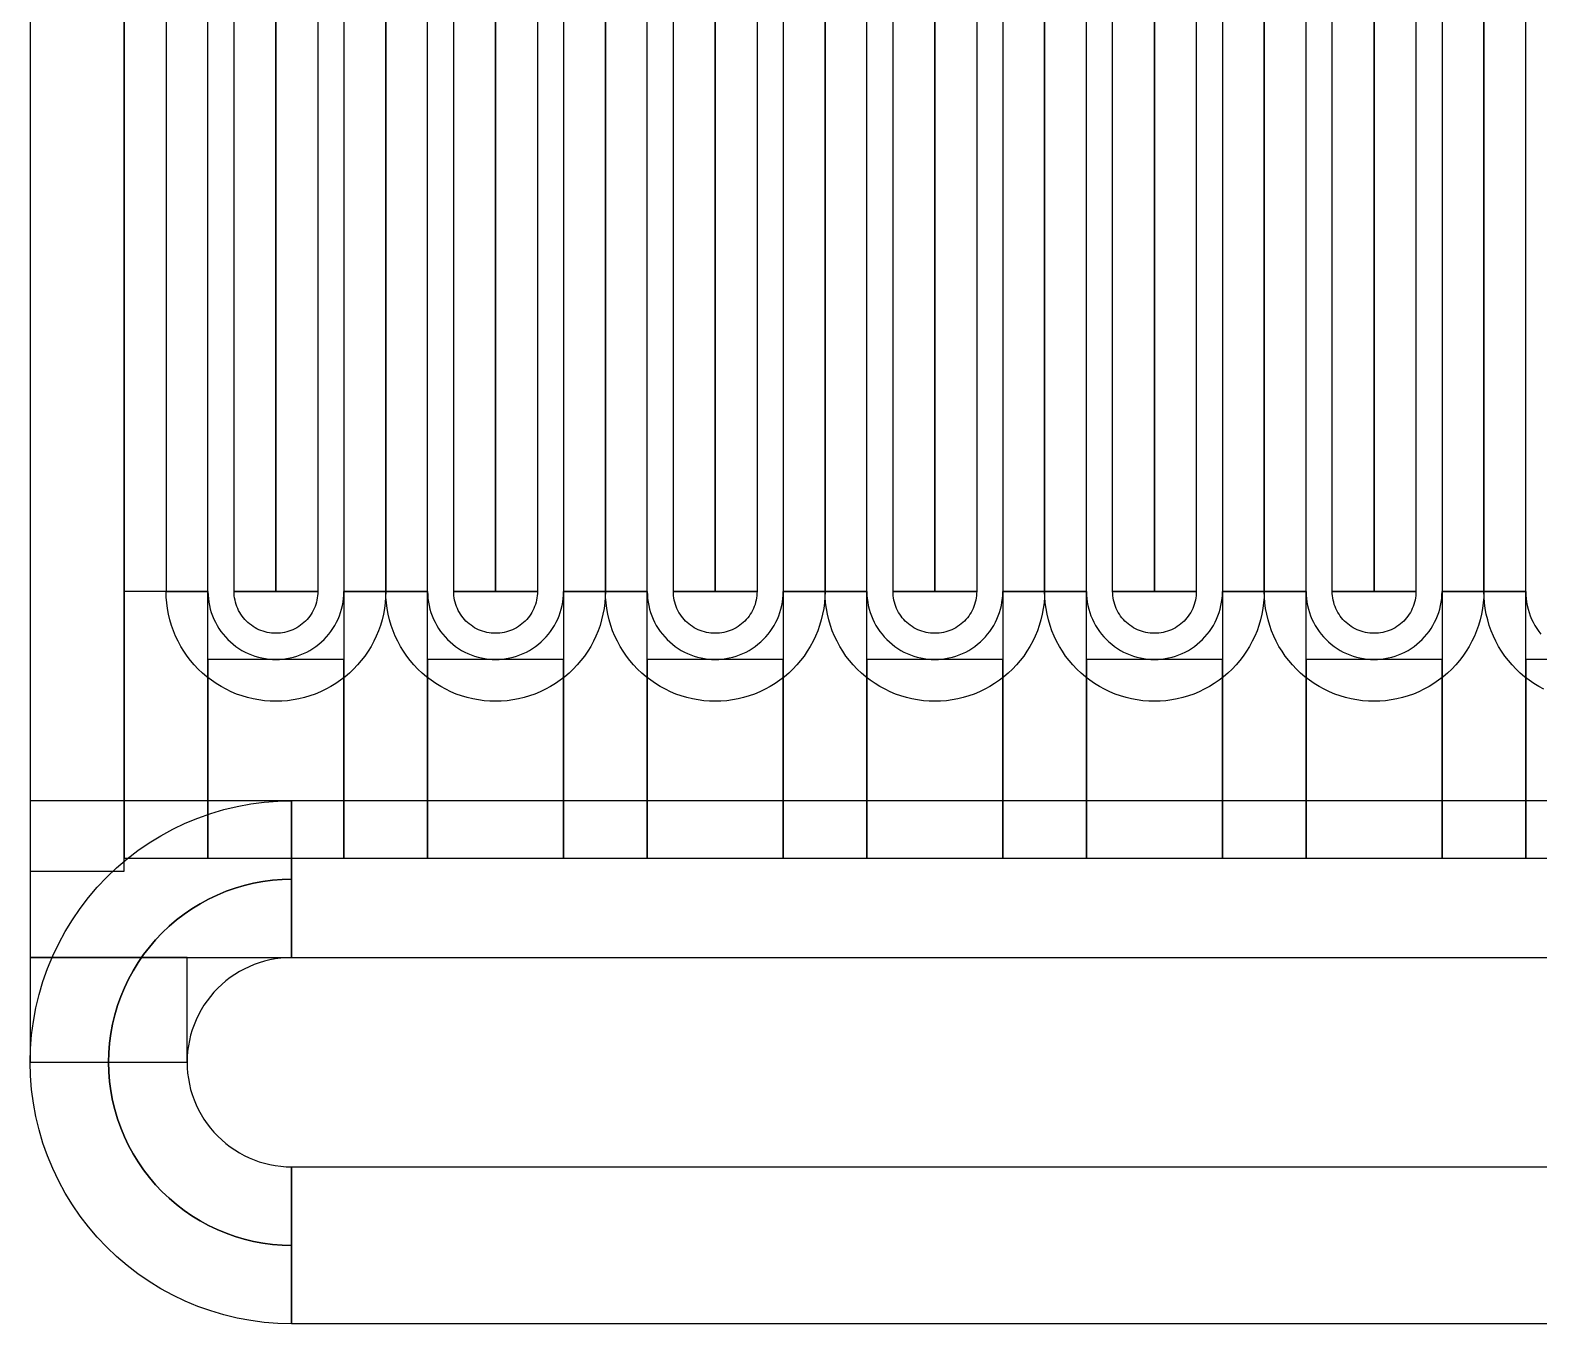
# Model space of a CAD drawing. Extents: x -21939 to 21943, y -23600 to 16600.
# Drawn here: x -580 to -291.5, y -19930 to -19682.7 of the extents above; entities that cross this region are included whole.
import ezdxf

# ---------------------------------------------------------------- set-up
doc = ezdxf.new("R2010")
doc.units = 0

# ---------------------------------------------------------------- blocks, each defined once
blk = doc.blocks.new('QTUNE1')
for points in [[(2754, 4510), (2754, 4790), (2746, 4790), (2746, 4510), (2754, 4510)], [(2759, 4510), (2759, 4790), (2767, 4790), (2767, 4510), (2759, 4510)], [(2775, 4790), (2775, 4510), (2767, 4510), (2767, 4790), (2775, 4790)], [(2780, 4790), (2780, 4510), (2788, 4510), (2788, 4790), (2780, 4790)], [(2796, 4510), (2796, 4790), (2788, 4790), (2788, 4510), (2796, 4510)], [(2801, 4510), (2801, 4790), (2809, 4790), (2809, 4510), (2801, 4510)], [(2817, 4790), (2817, 4510), (2809, 4510), (2809, 4790), (2817, 4790)], [(2822, 4790), (2822, 4510), (2830, 4510), (2830, 4790), (2822, 4790)], [(2838, 4510), (2838, 4790), (2830, 4790), (2830, 4510), (2838, 4510)], [(2843, 4510), (2843, 4790), (2851, 4790), (2851, 4510), (2843, 4510)], [(2859, 4790), (2859, 4510), (2851, 4510), (2851, 4790), (2859, 4790)], [(2864, 4790), (2864, 4510), (2872, 4510), (2872, 4790), (2864, 4790)], [(2880, 4510), (2880, 4790), (2872, 4790), (2872, 4510), (2880, 4510)], [(2885, 4510), (2885, 4790), (2893, 4790), (2893, 4510), (2885, 4510)], [(2901, 4790), (2901, 4510), (2893, 4510), (2893, 4790), (2901, 4790)], [(2906, 4790), (2906, 4510), (2914, 4510), (2914, 4790), (2906, 4790)], [(2922, 4510), (2922, 4790), (2914, 4790), (2914, 4510), (2922, 4510)], [(2927, 4510), (2927, 4790), (2935, 4790), (2935, 4510), (2927, 4510)], [(2943, 4790), (2943, 4510), (2935, 4510), (2935, 4790), (2943, 4790)], [(2948, 4790), (2948, 4510), (2956, 4510), (2956, 4790), (2948, 4790)], [(2964, 4510), (2964, 4790), (2956, 4790), (2956, 4510), (2964, 4510)], [(2969, 4510), (2969, 4790), (2977, 4790), (2977, 4510), (2969, 4510)], [(2985, 4790), (2985, 4510), (2977, 4510), (2977, 4790), (2985, 4790)], [(2990, 4790), (2990, 4510), (2998, 4510), (2998, 4790), (2990, 4790)], [(3006, 4510), (3006, 4790), (2998, 4790), (2998, 4510), (3006, 4510)], [(2738, 4660.5), (2738, 4459), (2754, 4459), (2754, 4660.5), (2738, 4660.5)], [(2720, 4645), (2720, 4456.5), (2738, 4456.5), (2738, 4645), (2720, 4645)], [(2754, 4510), (2738, 4510), (2738, 4459), (2754, 4459), (2754, 4510)], [(2788, 4510), (2787.97, 4508.9), (2787.88, 4507.8), (2787.74, 4506.71), (2787.54, 4505.63), (2787.28, 4504.56), (2786.97, 4503.51), (2786.61, 4502.47), (2786.18, 4501.46), (2785.71, 4500.47), (2785.19, 4499.5), (2784.61, 4498.56), (2783.99, 4497.66), (2783.32, 4496.78), (2782.61, 4495.95), (2781.85, 4495.15), (2781.05, 4494.39), (2780.22, 4493.68), (2779.34, 4493.01), (2778.44, 4492.39), (2777.5, 4491.81), (2776.53, 4491.29), (2775.54, 4490.82), (2774.53, 4490.39), (2773.49, 4490.03), (2772.44, 4489.72), (2771.37, 4489.46), (2770.29, 4489.26), (2769.2, 4489.12), (2768.1, 4489.03), (2767, 4489), (2765.9, 4489.03), (2764.8, 4489.12), (2763.71, 4489.26), (2762.63, 4489.46), (2761.56, 4489.72), (2760.51, 4490.03), (2759.47, 4490.39), (2758.46, 4490.82), (2757.47, 4491.29), (2756.5, 4491.81), (2755.56, 4492.39), (2754.66, 4493.01), (2753.78, 4493.68), (2752.95, 4494.39), (2752.15, 4495.15), (2751.39, 4495.95), (2750.68, 4496.78), (2750.01, 4497.66), (2749.39, 4498.56), (2748.81, 4499.5), (2748.29, 4500.47), (2747.82, 4501.46), (2747.39, 4502.47), (2747.03, 4503.51), (2746.72, 4504.56), (2746.46, 4505.63), (2746.26, 4506.71), (2746.12, 4507.8), (2746.03, 4508.9), (2746, 4510), (2754, 4510), (2754.02, 4509.32), (2754.07, 4508.64), (2754.16, 4507.97), (2754.28, 4507.3), (2754.44, 4506.64), (2754.64, 4505.98), (2754.86, 4505.34), (2755.12, 4504.71), (2755.42, 4504.1), (2755.74, 4503.5), (2756.1, 4502.92), (2756.48, 4502.36), (2756.9, 4501.82), (2757.34, 4501.3), (2757.81, 4500.81), (2758.3, 4500.34), (2758.82, 4499.9), (2759.36, 4499.48), (2759.92, 4499.1), (2760.5, 4498.74), (2761.1, 4498.42), (2761.71, 4498.12), (2762.34, 4497.86), (2762.98, 4497.64), (2763.64, 4497.44), (2764.3, 4497.28), (2764.97, 4497.16), (2765.64, 4497.07), (2766.32, 4497.02), (2767, 4497), (2767.68, 4497.02), (2768.36, 4497.07), (2769.03, 4497.16), (2769.7, 4497.28), (2770.36, 4497.44), (2771.02, 4497.64), (2771.66, 4497.86), (2772.29, 4498.12), (2772.9, 4498.42), (2773.5, 4498.74), (2774.08, 4499.1), (2774.64, 4499.48), (2775.18, 4499.9), (2775.7, 4500.34), (2776.19, 4500.81), (2776.66, 4501.3), (2777.1, 4501.82), (2777.52, 4502.36), (2777.9, 4502.92), (2778.26, 4503.5), (2778.58, 4504.1), (2778.88, 4504.71), (2779.14, 4505.34), (2779.36, 4505.98), (2779.56, 4506.64), (2779.72, 4507.3), (2779.84, 4507.97), (2779.93, 4508.64), (2779.98, 4509.32), (2780, 4510), (2788, 4510)], [(2775, 4510), (2774.99, 4509.58), (2774.96, 4509.16), (2774.9, 4508.75), (2774.83, 4508.34), (2774.73, 4507.93), (2774.61, 4507.53), (2774.47, 4507.13), (2774.31, 4506.75), (2774.13, 4506.37), (2773.93, 4506), (2773.71, 4505.64), (2773.47, 4505.3), (2773.22, 4504.97), (2772.95, 4504.65), (2772.66, 4504.34), (2772.35, 4504.05), (2772.03, 4503.78), (2771.7, 4503.53), (2771.36, 4503.29), (2771, 4503.07), (2770.63, 4502.87), (2770.25, 4502.69), (2769.87, 4502.53), (2769.47, 4502.39), (2769.07, 4502.27), (2768.66, 4502.17), (2768.25, 4502.1), (2767.84, 4502.04), (2767.42, 4502.01), (2767, 4502), (2766.58, 4502.01), (2766.16, 4502.04), (2765.75, 4502.1), (2765.34, 4502.17), (2764.93, 4502.27), (2764.53, 4502.39), (2764.13, 4502.53), (2763.75, 4502.69), (2763.37, 4502.87), (2763, 4503.07), (2762.64, 4503.29), (2762.3, 4503.53), (2761.97, 4503.78), (2761.65, 4504.05), (2761.34, 4504.34), (2761.05, 4504.65), (2760.78, 4504.97), (2760.53, 4505.3), (2760.29, 4505.64), (2760.07, 4506), (2759.87, 4506.37), (2759.69, 4506.75), (2759.53, 4507.13), (2759.39, 4507.53), (2759.27, 4507.93), (2759.17, 4508.34), (2759.1, 4508.75), (2759.04, 4509.16), (2759.01, 4509.58), (2759, 4510), (2767, 4510), (2767, 4510), (2767, 4510), (2767, 4510), (2767, 4510), (2767, 4510), (2767, 4510), (2767, 4510), (2767, 4510), (2767, 4510), (2767, 4510), (2767, 4510), (2767, 4510), (2767, 4510), (2767, 4510), (2767, 4510), (2767, 4510), (2767, 4510), (2767, 4510), (2767, 4510), (2767, 4510), (2767, 4510), (2767, 4510), (2767, 4510), (2767, 4510), (2767, 4510), (2767, 4510), (2767, 4510), (2767, 4510), (2767, 4510), (2767, 4510), (2767, 4510), (2767, 4510), (2767, 4510), (2767, 4510), (2767, 4510), (2767, 4510), (2767, 4510), (2767, 4510), (2767, 4510), (2767, 4510), (2767, 4510), (2767, 4510), (2767, 4510), (2767, 4510), (2767, 4510), (2767, 4510), (2767, 4510), (2767, 4510), (2767, 4510), (2767, 4510), (2767, 4510), (2767, 4510), (2767, 4510), (2767, 4510), (2767, 4510), (2767, 4510), (2767, 4510), (2767, 4510), (2767, 4510), (2767, 4510), (2775, 4510)], [(2796, 4510), (2780, 4510), (2780, 4459), (2796, 4459), (2796, 4510)], [(2830, 4510), (2829.97, 4508.9), (2829.88, 4507.8), (2829.74, 4506.71), (2829.54, 4505.63), (2829.28, 4504.56), (2828.97, 4503.51), (2828.61, 4502.47), (2828.18, 4501.46), (2827.71, 4500.47), (2827.19, 4499.5), (2826.61, 4498.56), (2825.99, 4497.66), (2825.32, 4496.78), (2824.61, 4495.95), (2823.85, 4495.15), (2823.05, 4494.39), (2822.22, 4493.68), (2821.34, 4493.01), (2820.44, 4492.39), (2819.5, 4491.81), (2818.53, 4491.29), (2817.54, 4490.82), (2816.53, 4490.39), (2815.49, 4490.03), (2814.44, 4489.72), (2813.37, 4489.46), (2812.29, 4489.26), (2811.2, 4489.12), (2810.1, 4489.03), (2809, 4489), (2807.9, 4489.03), (2806.8, 4489.12), (2805.71, 4489.26), (2804.63, 4489.46), (2803.56, 4489.72), (2802.51, 4490.03), (2801.47, 4490.39), (2800.46, 4490.82), (2799.47, 4491.29), (2798.5, 4491.81), (2797.56, 4492.39), (2796.66, 4493.01), (2795.78, 4493.68), (2794.95, 4494.39), (2794.15, 4495.15), (2793.39, 4495.95), (2792.68, 4496.78), (2792.01, 4497.66), (2791.39, 4498.56), (2790.81, 4499.5), (2790.29, 4500.47), (2789.82, 4501.46), (2789.39, 4502.47), (2789.03, 4503.51), (2788.72, 4504.56), (2788.46, 4505.63), (2788.26, 4506.71), (2788.12, 4507.8), (2788.03, 4508.9), (2788, 4510), (2796, 4510), (2796.02, 4509.32), (2796.07, 4508.64), (2796.16, 4507.97), (2796.28, 4507.3), (2796.44, 4506.64), (2796.64, 4505.98), (2796.86, 4505.34), (2797.12, 4504.71), (2797.42, 4504.1), (2797.74, 4503.5), (2798.1, 4502.92), (2798.48, 4502.36), (2798.9, 4501.82), (2799.34, 4501.3), (2799.81, 4500.81), (2800.3, 4500.34), (2800.82, 4499.9), (2801.36, 4499.48), (2801.92, 4499.1), (2802.5, 4498.74), (2803.1, 4498.42), (2803.71, 4498.12), (2804.34, 4497.86), (2804.98, 4497.64), (2805.64, 4497.44), (2806.3, 4497.28), (2806.97, 4497.16), (2807.64, 4497.07), (2808.32, 4497.02), (2809, 4497), (2809.68, 4497.02), (2810.36, 4497.07), (2811.03, 4497.16), (2811.7, 4497.28), (2812.36, 4497.44), (2813.02, 4497.64), (2813.66, 4497.86), (2814.29, 4498.12), (2814.9, 4498.42), (2815.5, 4498.74), (2816.08, 4499.1), (2816.64, 4499.48), (2817.18, 4499.9), (2817.7, 4500.34), (2818.19, 4500.81), (2818.66, 4501.3), (2819.1, 4501.82), (2819.52, 4502.36), (2819.9, 4502.92), (2820.26, 4503.5), (2820.58, 4504.1), (2820.88, 4504.71), (2821.14, 4505.34), (2821.36, 4505.98), (2821.56, 4506.64), (2821.72, 4507.3), (2821.84, 4507.97), (2821.93, 4508.64), (2821.98, 4509.32), (2822, 4510), (2830, 4510)], [(2817, 4510), (2816.99, 4509.58), (2816.96, 4509.16), (2816.9, 4508.75), (2816.83, 4508.34), (2816.73, 4507.93), (2816.61, 4507.53), (2816.47, 4507.13), (2816.31, 4506.75), (2816.13, 4506.37), (2815.93, 4506), (2815.71, 4505.64), (2815.47, 4505.3), (2815.22, 4504.97), (2814.95, 4504.65), (2814.66, 4504.34), (2814.35, 4504.05), (2814.03, 4503.78), (2813.7, 4503.53), (2813.36, 4503.29), (2813, 4503.07), (2812.63, 4502.87), (2812.25, 4502.69), (2811.87, 4502.53), (2811.47, 4502.39), (2811.07, 4502.27), (2810.66, 4502.17), (2810.25, 4502.1), (2809.84, 4502.04), (2809.42, 4502.01), (2809, 4502), (2808.58, 4502.01), (2808.16, 4502.04), (2807.75, 4502.1), (2807.34, 4502.17), (2806.93, 4502.27), (2806.53, 4502.39), (2806.13, 4502.53), (2805.75, 4502.69), (2805.37, 4502.87), (2805, 4503.07), (2804.64, 4503.29), (2804.3, 4503.53), (2803.97, 4503.78), (2803.65, 4504.05), (2803.34, 4504.34), (2803.05, 4504.65), (2802.78, 4504.97), (2802.53, 4505.3), (2802.29, 4505.64), (2802.07, 4506), (2801.87, 4506.37), (2801.69, 4506.75), (2801.53, 4507.13), (2801.39, 4507.53), (2801.27, 4507.93), (2801.17, 4508.34), (2801.1, 4508.75), (2801.04, 4509.16), (2801.01, 4509.58), (2801, 4510), (2809, 4510), (2809, 4510), (2809, 4510), (2809, 4510), (2809, 4510), (2809, 4510), (2809, 4510), (2809, 4510), (2809, 4510), (2809, 4510), (2809, 4510), (2809, 4510), (2809, 4510), (2809, 4510), (2809, 4510), (2809, 4510), (2809, 4510), (2809, 4510), (2809, 4510), (2809, 4510), (2809, 4510), (2809, 4510), (2809, 4510), (2809, 4510), (2809, 4510), (2809, 4510), (2809, 4510), (2809, 4510), (2809, 4510), (2809, 4510), (2809, 4510), (2809, 4510), (2809, 4510), (2809, 4510), (2809, 4510), (2809, 4510), (2809, 4510), (2809, 4510), (2809, 4510), (2809, 4510), (2809, 4510), (2809, 4510), (2809, 4510), (2809, 4510), (2809, 4510), (2809, 4510), (2809, 4510), (2809, 4510), (2809, 4510), (2809, 4510), (2809, 4510), (2809, 4510), (2809, 4510), (2809, 4510), (2809, 4510), (2809, 4510), (2809, 4510), (2809, 4510), (2809, 4510), (2809, 4510), (2809, 4510), (2817, 4510)], [(2838, 4510), (2822, 4510), (2822, 4459), (2838, 4459), (2838, 4510)], [(2872, 4510), (2871.97, 4508.9), (2871.88, 4507.8), (2871.74, 4506.71), (2871.54, 4505.63), (2871.28, 4504.56), (2870.97, 4503.51), (2870.61, 4502.47), (2870.18, 4501.46), (2869.71, 4500.47), (2869.19, 4499.5), (2868.61, 4498.56), (2867.99, 4497.66), (2867.32, 4496.78), (2866.61, 4495.95), (2865.85, 4495.15), (2865.05, 4494.39), (2864.22, 4493.68), (2863.34, 4493.01), (2862.44, 4492.39), (2861.5, 4491.81), (2860.53, 4491.29), (2859.54, 4490.82), (2858.53, 4490.39), (2857.49, 4490.03), (2856.44, 4489.72), (2855.37, 4489.46), (2854.29, 4489.26), (2853.2, 4489.12), (2852.1, 4489.03), (2851, 4489), (2849.9, 4489.03), (2848.8, 4489.12), (2847.71, 4489.26), (2846.63, 4489.46), (2845.56, 4489.72), (2844.51, 4490.03), (2843.47, 4490.39), (2842.46, 4490.82), (2841.47, 4491.29), (2840.5, 4491.81), (2839.56, 4492.39), (2838.66, 4493.01), (2837.78, 4493.68), (2836.95, 4494.39), (2836.15, 4495.15), (2835.39, 4495.95), (2834.68, 4496.78), (2834.01, 4497.66), (2833.39, 4498.56), (2832.81, 4499.5), (2832.29, 4500.47), (2831.82, 4501.46), (2831.39, 4502.47), (2831.03, 4503.51), (2830.72, 4504.56), (2830.46, 4505.63), (2830.26, 4506.71), (2830.12, 4507.8), (2830.03, 4508.9), (2830, 4510), (2838, 4510), (2838.02, 4509.32), (2838.07, 4508.64), (2838.16, 4507.97), (2838.28, 4507.3), (2838.44, 4506.64), (2838.64, 4505.98), (2838.86, 4505.34), (2839.12, 4504.71), (2839.42, 4504.1), (2839.74, 4503.5), (2840.1, 4502.92), (2840.48, 4502.36), (2840.9, 4501.82), (2841.34, 4501.3), (2841.81, 4500.81), (2842.3, 4500.34), (2842.82, 4499.9), (2843.36, 4499.48), (2843.92, 4499.1), (2844.5, 4498.74), (2845.1, 4498.42), (2845.71, 4498.12), (2846.34, 4497.86), (2846.98, 4497.64), (2847.64, 4497.44), (2848.3, 4497.28), (2848.97, 4497.16), (2849.64, 4497.07), (2850.32, 4497.02), (2851, 4497), (2851.68, 4497.02), (2852.36, 4497.07), (2853.03, 4497.16), (2853.7, 4497.28), (2854.36, 4497.44), (2855.02, 4497.64), (2855.66, 4497.86), (2856.29, 4498.12), (2856.9, 4498.42), (2857.5, 4498.74), (2858.08, 4499.1), (2858.64, 4499.48), (2859.18, 4499.9), (2859.7, 4500.34), (2860.19, 4500.81), (2860.66, 4501.3), (2861.1, 4501.82), (2861.52, 4502.36), (2861.9, 4502.92), (2862.26, 4503.5), (2862.58, 4504.1), (2862.88, 4504.71), (2863.14, 4505.34), (2863.36, 4505.98), (2863.56, 4506.64), (2863.72, 4507.3), (2863.84, 4507.97), (2863.93, 4508.64), (2863.98, 4509.32), (2864, 4510), (2872, 4510)], [(2859, 4510), (2858.99, 4509.58), (2858.96, 4509.16), (2858.9, 4508.75), (2858.83, 4508.34), (2858.73, 4507.93), (2858.61, 4507.53), (2858.47, 4507.13), (2858.31, 4506.75), (2858.13, 4506.37), (2857.93, 4506), (2857.71, 4505.64), (2857.47, 4505.3), (2857.22, 4504.97), (2856.95, 4504.65), (2856.66, 4504.34), (2856.35, 4504.05), (2856.03, 4503.78), (2855.7, 4503.53), (2855.36, 4503.29), (2855, 4503.07), (2854.63, 4502.87), (2854.25, 4502.69), (2853.87, 4502.53), (2853.47, 4502.39), (2853.07, 4502.27), (2852.66, 4502.17), (2852.25, 4502.1), (2851.84, 4502.04), (2851.42, 4502.01), (2851, 4502), (2850.58, 4502.01), (2850.16, 4502.04), (2849.75, 4502.1), (2849.34, 4502.17), (2848.93, 4502.27), (2848.53, 4502.39), (2848.13, 4502.53), (2847.75, 4502.69), (2847.37, 4502.87), (2847, 4503.07), (2846.64, 4503.29), (2846.3, 4503.53), (2845.97, 4503.78), (2845.65, 4504.05), (2845.34, 4504.34), (2845.05, 4504.65), (2844.78, 4504.97), (2844.53, 4505.3), (2844.29, 4505.64), (2844.07, 4506), (2843.87, 4506.37), (2843.69, 4506.75), (2843.53, 4507.13), (2843.39, 4507.53), (2843.27, 4507.93), (2843.17, 4508.34), (2843.1, 4508.75), (2843.04, 4509.16), (2843.01, 4509.58), (2843, 4510), (2851, 4510), (2851, 4510), (2851, 4510), (2851, 4510), (2851, 4510), (2851, 4510), (2851, 4510), (2851, 4510), (2851, 4510), (2851, 4510), (2851, 4510), (2851, 4510), (2851, 4510), (2851, 4510), (2851, 4510), (2851, 4510), (2851, 4510), (2851, 4510), (2851, 4510), (2851, 4510), (2851, 4510), (2851, 4510), (2851, 4510), (2851, 4510), (2851, 4510), (2851, 4510), (2851, 4510), (2851, 4510), (2851, 4510), (2851, 4510), (2851, 4510), (2851, 4510), (2851, 4510), (2851, 4510), (2851, 4510), (2851, 4510), (2851, 4510), (2851, 4510), (2851, 4510), (2851, 4510), (2851, 4510), (2851, 4510), (2851, 4510), (2851, 4510), (2851, 4510), (2851, 4510), (2851, 4510), (2851, 4510), (2851, 4510), (2851, 4510), (2851, 4510), (2851, 4510), (2851, 4510), (2851, 4510), (2851, 4510), (2851, 4510), (2851, 4510), (2851, 4510), (2851, 4510), (2851, 4510), (2851, 4510), (2859, 4510)], [(2880, 4510), (2864, 4510), (2864, 4459), (2880, 4459), (2880, 4510)], [(2914, 4510), (2913.97, 4508.9), (2913.88, 4507.8), (2913.74, 4506.71), (2913.54, 4505.63), (2913.28, 4504.56), (2912.97, 4503.51), (2912.61, 4502.47), (2912.18, 4501.46), (2911.71, 4500.47), (2911.19, 4499.5), (2910.61, 4498.56), (2909.99, 4497.66), (2909.32, 4496.78), (2908.61, 4495.95), (2907.85, 4495.15), (2907.05, 4494.39), (2906.22, 4493.68), (2905.34, 4493.01), (2904.44, 4492.39), (2903.5, 4491.81), (2902.53, 4491.29), (2901.54, 4490.82), (2900.53, 4490.39), (2899.49, 4490.03), (2898.44, 4489.72), (2897.37, 4489.46), (2896.29, 4489.26), (2895.2, 4489.12), (2894.1, 4489.03), (2893, 4489), (2891.9, 4489.03), (2890.8, 4489.12), (2889.71, 4489.26), (2888.63, 4489.46), (2887.56, 4489.72), (2886.51, 4490.03), (2885.47, 4490.39), (2884.46, 4490.82), (2883.47, 4491.29), (2882.5, 4491.81), (2881.56, 4492.39), (2880.66, 4493.01), (2879.78, 4493.68), (2878.95, 4494.39), (2878.15, 4495.15), (2877.39, 4495.95), (2876.68, 4496.78), (2876.01, 4497.66), (2875.39, 4498.56), (2874.81, 4499.5), (2874.29, 4500.47), (2873.82, 4501.46), (2873.39, 4502.47), (2873.03, 4503.51), (2872.72, 4504.56), (2872.46, 4505.63), (2872.26, 4506.71), (2872.12, 4507.8), (2872.03, 4508.9), (2872, 4510), (2880, 4510), (2880.02, 4509.32), (2880.07, 4508.64), (2880.16, 4507.97), (2880.28, 4507.3), (2880.44, 4506.64), (2880.64, 4505.98), (2880.86, 4505.34), (2881.12, 4504.71), (2881.42, 4504.1), (2881.74, 4503.5), (2882.1, 4502.92), (2882.48, 4502.36), (2882.9, 4501.82), (2883.34, 4501.3), (2883.81, 4500.81), (2884.3, 4500.34), (2884.82, 4499.9), (2885.36, 4499.48), (2885.92, 4499.1), (2886.5, 4498.74), (2887.1, 4498.42), (2887.71, 4498.12), (2888.34, 4497.86), (2888.98, 4497.64), (2889.64, 4497.44), (2890.3, 4497.28), (2890.97, 4497.16), (2891.64, 4497.07), (2892.32, 4497.02), (2893, 4497), (2893.68, 4497.02), (2894.36, 4497.07), (2895.03, 4497.16), (2895.7, 4497.28), (2896.36, 4497.44), (2897.02, 4497.64), (2897.66, 4497.86), (2898.29, 4498.12), (2898.9, 4498.42), (2899.5, 4498.74), (2900.08, 4499.1), (2900.64, 4499.48), (2901.18, 4499.9), (2901.7, 4500.34), (2902.19, 4500.81), (2902.66, 4501.3), (2903.1, 4501.82), (2903.52, 4502.36), (2903.9, 4502.92), (2904.26, 4503.5), (2904.58, 4504.1), (2904.88, 4504.71), (2905.14, 4505.34), (2905.36, 4505.98), (2905.56, 4506.64), (2905.72, 4507.3), (2905.84, 4507.97), (2905.93, 4508.64), (2905.98, 4509.32), (2906, 4510), (2914, 4510)], [(2901, 4510), (2900.99, 4509.58), (2900.96, 4509.16), (2900.9, 4508.75), (2900.83, 4508.34), (2900.73, 4507.93), (2900.61, 4507.53), (2900.47, 4507.13), (2900.31, 4506.75), (2900.13, 4506.37), (2899.93, 4506), (2899.71, 4505.64), (2899.47, 4505.3), (2899.22, 4504.97), (2898.95, 4504.65), (2898.66, 4504.34), (2898.35, 4504.05), (2898.03, 4503.78), (2897.7, 4503.53), (2897.36, 4503.29), (2897, 4503.07), (2896.63, 4502.87), (2896.25, 4502.69), (2895.87, 4502.53), (2895.47, 4502.39), (2895.07, 4502.27), (2894.66, 4502.17), (2894.25, 4502.1), (2893.84, 4502.04), (2893.42, 4502.01), (2893, 4502), (2892.58, 4502.01), (2892.16, 4502.04), (2891.75, 4502.1), (2891.34, 4502.17), (2890.93, 4502.27), (2890.53, 4502.39), (2890.13, 4502.53), (2889.75, 4502.69), (2889.37, 4502.87), (2889, 4503.07), (2888.64, 4503.29), (2888.3, 4503.53), (2887.97, 4503.78), (2887.65, 4504.05), (2887.34, 4504.34), (2887.05, 4504.65), (2886.78, 4504.97), (2886.53, 4505.3), (2886.29, 4505.64), (2886.07, 4506), (2885.87, 4506.37), (2885.69, 4506.75), (2885.53, 4507.13), (2885.39, 4507.53), (2885.27, 4507.93), (2885.17, 4508.34), (2885.1, 4508.75), (2885.04, 4509.16), (2885.01, 4509.58), (2885, 4510), (2893, 4510), (2893, 4510), (2893, 4510), (2893, 4510), (2893, 4510), (2893, 4510), (2893, 4510), (2893, 4510), (2893, 4510), (2893, 4510), (2893, 4510), (2893, 4510), (2893, 4510), (2893, 4510), (2893, 4510), (2893, 4510), (2893, 4510), (2893, 4510), (2893, 4510), (2893, 4510), (2893, 4510), (2893, 4510), (2893, 4510), (2893, 4510), (2893, 4510), (2893, 4510), (2893, 4510), (2893, 4510), (2893, 4510), (2893, 4510), (2893, 4510), (2893, 4510), (2893, 4510), (2893, 4510), (2893, 4510), (2893, 4510), (2893, 4510), (2893, 4510), (2893, 4510), (2893, 4510), (2893, 4510), (2893, 4510), (2893, 4510), (2893, 4510), (2893, 4510), (2893, 4510), (2893, 4510), (2893, 4510), (2893, 4510), (2893, 4510), (2893, 4510), (2893, 4510), (2893, 4510), (2893, 4510), (2893, 4510), (2893, 4510), (2893, 4510), (2893, 4510), (2893, 4510), (2893, 4510), (2893, 4510), (2901, 4510)], [(2922, 4510), (2906, 4510), (2906, 4459), (2922, 4459), (2922, 4510)], [(2956, 4510), (2955.97, 4508.9), (2955.88, 4507.8), (2955.74, 4506.71), (2955.54, 4505.63), (2955.28, 4504.56), (2954.97, 4503.51), (2954.61, 4502.47), (2954.18, 4501.46), (2953.71, 4500.47), (2953.19, 4499.5), (2952.61, 4498.56), (2951.99, 4497.66), (2951.32, 4496.78), (2950.61, 4495.95), (2949.85, 4495.15), (2949.05, 4494.39), (2948.22, 4493.68), (2947.34, 4493.01), (2946.44, 4492.39), (2945.5, 4491.81), (2944.53, 4491.29), (2943.54, 4490.82), (2942.53, 4490.39), (2941.49, 4490.03), (2940.44, 4489.72), (2939.37, 4489.46), (2938.29, 4489.26), (2937.2, 4489.12), (2936.1, 4489.03), (2935, 4489), (2933.9, 4489.03), (2932.8, 4489.12), (2931.71, 4489.26), (2930.63, 4489.46), (2929.56, 4489.72), (2928.51, 4490.03), (2927.47, 4490.39), (2926.46, 4490.82), (2925.47, 4491.29), (2924.5, 4491.81), (2923.56, 4492.39), (2922.66, 4493.01), (2921.78, 4493.68), (2920.95, 4494.39), (2920.15, 4495.15), (2919.39, 4495.95), (2918.68, 4496.78), (2918.01, 4497.66), (2917.39, 4498.56), (2916.81, 4499.5), (2916.29, 4500.47), (2915.82, 4501.46), (2915.39, 4502.47), (2915.03, 4503.51), (2914.72, 4504.56), (2914.46, 4505.63), (2914.26, 4506.71), (2914.12, 4507.8), (2914.03, 4508.9), (2914, 4510), (2922, 4510), (2922.02, 4509.32), (2922.07, 4508.64), (2922.16, 4507.97), (2922.28, 4507.3), (2922.44, 4506.64), (2922.64, 4505.98), (2922.86, 4505.34), (2923.12, 4504.71), (2923.42, 4504.1), (2923.74, 4503.5), (2924.1, 4502.92), (2924.48, 4502.36), (2924.9, 4501.82), (2925.34, 4501.3), (2925.81, 4500.81), (2926.3, 4500.34), (2926.82, 4499.9), (2927.36, 4499.48), (2927.92, 4499.1), (2928.5, 4498.74), (2929.1, 4498.42), (2929.71, 4498.12), (2930.34, 4497.86), (2930.98, 4497.64), (2931.64, 4497.44), (2932.3, 4497.28), (2932.97, 4497.16), (2933.64, 4497.07), (2934.32, 4497.02), (2935, 4497), (2935.68, 4497.02), (2936.36, 4497.07), (2937.03, 4497.16), (2937.7, 4497.28), (2938.36, 4497.44), (2939.02, 4497.64), (2939.66, 4497.86), (2940.29, 4498.12), (2940.9, 4498.42), (2941.5, 4498.74), (2942.08, 4499.1), (2942.64, 4499.48), (2943.18, 4499.9), (2943.7, 4500.34), (2944.19, 4500.81), (2944.66, 4501.3), (2945.1, 4501.82), (2945.52, 4502.36), (2945.9, 4502.92), (2946.26, 4503.5), (2946.58, 4504.1), (2946.88, 4504.71), (2947.14, 4505.34), (2947.36, 4505.98), (2947.56, 4506.64), (2947.72, 4507.3), (2947.84, 4507.97), (2947.93, 4508.64), (2947.98, 4509.32), (2948, 4510), (2956, 4510)], [(2943, 4510), (2942.99, 4509.58), (2942.96, 4509.16), (2942.9, 4508.75), (2942.83, 4508.34), (2942.73, 4507.93), (2942.61, 4507.53), (2942.47, 4507.13), (2942.31, 4506.75), (2942.13, 4506.37), (2941.93, 4506), (2941.71, 4505.64), (2941.47, 4505.3), (2941.22, 4504.97), (2940.95, 4504.65), (2940.66, 4504.34), (2940.35, 4504.05), (2940.03, 4503.78), (2939.7, 4503.53), (2939.36, 4503.29), (2939, 4503.07), (2938.63, 4502.87), (2938.25, 4502.69), (2937.87, 4502.53), (2937.47, 4502.39), (2937.07, 4502.27), (2936.66, 4502.17), (2936.25, 4502.1), (2935.84, 4502.04), (2935.42, 4502.01), (2935, 4502), (2934.58, 4502.01), (2934.16, 4502.04), (2933.75, 4502.1), (2933.34, 4502.17), (2932.93, 4502.27), (2932.53, 4502.39), (2932.13, 4502.53), (2931.75, 4502.69), (2931.37, 4502.87), (2931, 4503.07), (2930.64, 4503.29), (2930.3, 4503.53), (2929.97, 4503.78), (2929.65, 4504.05), (2929.34, 4504.34), (2929.05, 4504.65), (2928.78, 4504.97), (2928.53, 4505.3), (2928.29, 4505.64), (2928.07, 4506), (2927.87, 4506.37), (2927.69, 4506.75), (2927.53, 4507.13), (2927.39, 4507.53), (2927.27, 4507.93), (2927.17, 4508.34), (2927.1, 4508.75), (2927.04, 4509.16), (2927.01, 4509.58), (2927, 4510), (2935, 4510), (2935, 4510), (2935, 4510), (2935, 4510), (2935, 4510), (2935, 4510), (2935, 4510), (2935, 4510), (2935, 4510), (2935, 4510), (2935, 4510), (2935, 4510), (2935, 4510), (2935, 4510), (2935, 4510), (2935, 4510), (2935, 4510), (2935, 4510), (2935, 4510), (2935, 4510), (2935, 4510), (2935, 4510), (2935, 4510), (2935, 4510), (2935, 4510), (2935, 4510), (2935, 4510), (2935, 4510), (2935, 4510), (2935, 4510), (2935, 4510), (2935, 4510), (2935, 4510), (2935, 4510), (2935, 4510), (2935, 4510), (2935, 4510), (2935, 4510), (2935, 4510), (2935, 4510), (2935, 4510), (2935, 4510), (2935, 4510), (2935, 4510), (2935, 4510), (2935, 4510), (2935, 4510), (2935, 4510), (2935, 4510), (2935, 4510), (2935, 4510), (2935, 4510), (2935, 4510), (2935, 4510), (2935, 4510), (2935, 4510), (2935, 4510), (2935, 4510), (2935, 4510), (2935, 4510), (2935, 4510), (2943, 4510)], [(2964, 4510), (2948, 4510), (2948, 4459), (2964, 4459), (2964, 4510)], [(2998, 4510), (2997.97, 4508.9), (2997.88, 4507.8), (2997.74, 4506.71), (2997.54, 4505.63), (2997.28, 4504.56), (2996.97, 4503.51), (2996.61, 4502.47), (2996.18, 4501.46), (2995.71, 4500.47), (2995.19, 4499.5), (2994.61, 4498.56), (2993.99, 4497.66), (2993.32, 4496.78), (2992.61, 4495.95), (2991.85, 4495.15), (2991.05, 4494.39), (2990.22, 4493.68), (2989.34, 4493.01), (2988.44, 4492.39), (2987.5, 4491.81), (2986.53, 4491.29), (2985.54, 4490.82), (2984.53, 4490.39), (2983.49, 4490.03), (2982.44, 4489.72), (2981.37, 4489.46), (2980.29, 4489.26), (2979.2, 4489.12), (2978.1, 4489.03), (2977, 4489), (2975.9, 4489.03), (2974.8, 4489.12), (2973.71, 4489.26), (2972.63, 4489.46), (2971.56, 4489.72), (2970.51, 4490.03), (2969.47, 4490.39), (2968.46, 4490.82), (2967.47, 4491.29), (2966.5, 4491.81), (2965.56, 4492.39), (2964.66, 4493.01), (2963.78, 4493.68), (2962.95, 4494.39), (2962.15, 4495.15), (2961.39, 4495.95), (2960.68, 4496.78), (2960.01, 4497.66), (2959.39, 4498.56), (2958.81, 4499.5), (2958.29, 4500.47), (2957.82, 4501.46), (2957.39, 4502.47), (2957.03, 4503.51), (2956.72, 4504.56), (2956.46, 4505.63), (2956.26, 4506.71), (2956.12, 4507.8), (2956.03, 4508.9), (2956, 4510), (2964, 4510), (2964.02, 4509.32), (2964.07, 4508.64), (2964.16, 4507.97), (2964.28, 4507.3), (2964.44, 4506.64), (2964.64, 4505.98), (2964.86, 4505.34), (2965.12, 4504.71), (2965.42, 4504.1), (2965.74, 4503.5), (2966.1, 4502.92), (2966.48, 4502.36), (2966.9, 4501.82), (2967.34, 4501.3), (2967.81, 4500.81), (2968.3, 4500.34), (2968.82, 4499.9), (2969.36, 4499.48), (2969.92, 4499.1), (2970.5, 4498.74), (2971.1, 4498.42), (2971.71, 4498.12), (2972.34, 4497.86), (2972.98, 4497.64), (2973.64, 4497.44), (2974.3, 4497.28), (2974.97, 4497.16), (2975.64, 4497.07), (2976.32, 4497.02), (2977, 4497), (2977.68, 4497.02), (2978.36, 4497.07), (2979.03, 4497.16), (2979.7, 4497.28), (2980.36, 4497.44), (2981.02, 4497.64), (2981.66, 4497.86), (2982.29, 4498.12), (2982.9, 4498.42), (2983.5, 4498.74), (2984.08, 4499.1), (2984.64, 4499.48), (2985.18, 4499.9), (2985.7, 4500.34), (2986.19, 4500.81), (2986.66, 4501.3), (2987.1, 4501.82), (2987.52, 4502.36), (2987.9, 4502.92), (2988.26, 4503.5), (2988.58, 4504.1), (2988.88, 4504.71), (2989.14, 4505.34), (2989.36, 4505.98), (2989.56, 4506.64), (2989.72, 4507.3), (2989.84, 4507.97), (2989.93, 4508.64), (2989.98, 4509.32), (2990, 4510), (2998, 4510)], [(2985, 4510), (2984.99, 4509.58), (2984.96, 4509.16), (2984.9, 4508.75), (2984.83, 4508.34), (2984.73, 4507.93), (2984.61, 4507.53), (2984.47, 4507.13), (2984.31, 4506.75), (2984.13, 4506.37), (2983.93, 4506), (2983.71, 4505.64), (2983.47, 4505.3), (2983.22, 4504.97), (2982.95, 4504.65), (2982.66, 4504.34), (2982.35, 4504.05), (2982.03, 4503.78), (2981.7, 4503.53), (2981.36, 4503.29), (2981, 4503.07), (2980.63, 4502.87), (2980.25, 4502.69), (2979.87, 4502.53), (2979.47, 4502.39), (2979.07, 4502.27), (2978.66, 4502.17), (2978.25, 4502.1), (2977.84, 4502.04), (2977.42, 4502.01), (2977, 4502), (2976.58, 4502.01), (2976.16, 4502.04), (2975.75, 4502.1), (2975.34, 4502.17), (2974.93, 4502.27), (2974.53, 4502.39), (2974.13, 4502.53), (2973.75, 4502.69), (2973.37, 4502.87), (2973, 4503.07), (2972.64, 4503.29), (2972.3, 4503.53), (2971.97, 4503.78), (2971.65, 4504.05), (2971.34, 4504.34), (2971.05, 4504.65), (2970.78, 4504.97), (2970.53, 4505.3), (2970.29, 4505.64), (2970.07, 4506), (2969.87, 4506.37), (2969.69, 4506.75), (2969.53, 4507.13), (2969.39, 4507.53), (2969.27, 4507.93), (2969.17, 4508.34), (2969.1, 4508.75), (2969.04, 4509.16), (2969.01, 4509.58), (2969, 4510), (2977, 4510), (2977, 4510), (2977, 4510), (2977, 4510), (2977, 4510), (2977, 4510), (2977, 4510), (2977, 4510), (2977, 4510), (2977, 4510), (2977, 4510), (2977, 4510), (2977, 4510), (2977, 4510), (2977, 4510), (2977, 4510), (2977, 4510), (2977, 4510), (2977, 4510), (2977, 4510), (2977, 4510), (2977, 4510), (2977, 4510), (2977, 4510), (2977, 4510), (2977, 4510), (2977, 4510), (2977, 4510), (2977, 4510), (2977, 4510), (2977, 4510), (2977, 4510), (2977, 4510), (2977, 4510), (2977, 4510), (2977, 4510), (2977, 4510), (2977, 4510), (2977, 4510), (2977, 4510), (2977, 4510), (2977, 4510), (2977, 4510), (2977, 4510), (2977, 4510), (2977, 4510), (2977, 4510), (2977, 4510), (2977, 4510), (2977, 4510), (2977, 4510), (2977, 4510), (2977, 4510), (2977, 4510), (2977, 4510), (2977, 4510), (2977, 4510), (2977, 4510), (2977, 4510), (2977, 4510), (2977, 4510), (2985, 4510)], [(3006, 4510), (2990, 4510), (2990, 4459), (3006, 4459), (3006, 4510)], [(3009.47, 4491.29), (3008.5, 4491.81), (3007.56, 4492.39), (3006.66, 4493.01), (3005.78, 4493.68), (3004.95, 4494.39), (3004.15, 4495.15), (3003.39, 4495.95), (3002.68, 4496.78), (3002.01, 4497.66), (3001.39, 4498.56), (3000.81, 4499.5), (3000.29, 4500.47), (2999.82, 4501.46), (2999.39, 4502.47), (2999.03, 4503.51), (2998.72, 4504.56), (2998.46, 4505.63), (2998.26, 4506.71), (2998.12, 4507.8), (2998.03, 4508.9), (2998, 4510), (3006, 4510), (3006.02, 4509.32), (3006.07, 4508.64), (3006.16, 4507.97), (3006.28, 4507.3), (3006.44, 4506.64), (3006.64, 4505.98), (3006.86, 4505.34), (3007.12, 4504.71), (3007.42, 4504.1), (3007.74, 4503.5), (3008.1, 4502.92), (3008.48, 4502.36), (3008.9, 4501.82)], [(2780, 4497), (2754, 4497), (2754, 4459), (2780, 4459), (2780, 4497)], [(2822, 4497), (2796, 4497), (2796, 4459), (2822, 4459), (2822, 4497)], [(2864, 4497), (2838, 4497), (2838, 4459), (2864, 4459), (2864, 4497)], [(2906, 4497), (2880, 4497), (2880, 4459), (2906, 4459), (2906, 4497)], [(2948, 4497), (2922, 4497), (2922, 4459), (2948, 4459), (2948, 4497)], [(2990, 4497), (2964, 4497), (2964, 4459), (2990, 4459), (2990, 4497)], [(3032, 4497), (3006, 4497), (3006, 4459), (3032, 4459), (3032, 4497)], [(2770, 4470), (2720, 4470), (2720, 4440), (2770, 4440), (2770, 4470)], [(2770, 4370), (2767.38, 4370.07), (2764.77, 4370.27), (2762.18, 4370.62), (2759.6, 4371.09), (2757.06, 4371.7), (2754.55, 4372.45), (2752.08, 4373.32), (2749.66, 4374.32), (2747.3, 4375.45), (2745, 4376.7), (2742.77, 4378.07), (2740.61, 4379.55), (2738.53, 4381.14), (2736.54, 4382.84), (2734.64, 4384.64), (2732.84, 4386.54), (2731.14, 4388.53), (2729.55, 4390.61), (2728.07, 4392.77), (2726.7, 4395), (2725.45, 4397.3), (2724.32, 4399.66), (2723.32, 4402.08), (2722.45, 4404.55), (2721.7, 4407.06), (2721.09, 4409.6), (2720.62, 4412.18), (2720.27, 4414.77), (2720.07, 4417.38), (2720, 4420), (2720.07, 4422.62), (2720.27, 4425.23), (2720.62, 4427.82), (2721.09, 4430.4), (2721.7, 4432.94), (2722.45, 4435.45), (2723.32, 4437.92), (2724.32, 4440.34), (2725.45, 4442.7), (2726.7, 4445), (2728.07, 4447.23), (2729.55, 4449.39), (2731.14, 4451.47), (2732.84, 4453.46), (2734.64, 4455.36), (2736.54, 4457.16), (2738.53, 4458.86), (2740.61, 4460.45), (2742.77, 4461.93), (2745, 4463.3), (2747.3, 4464.55), (2749.66, 4465.68), (2752.08, 4466.68), (2754.55, 4467.55), (2757.06, 4468.3), (2759.6, 4468.91), (2762.18, 4469.38), (2764.77, 4469.73), (2767.38, 4469.93), (2770, 4470), (2770, 4455), (2768.17, 4454.95), (2766.34, 4454.81), (2764.52, 4454.57), (2762.72, 4454.24), (2760.94, 4453.81), (2759.18, 4453.29), (2757.46, 4452.68), (2755.76, 4451.97), (2754.11, 4451.19), (2752.5, 4450.31), (2750.94, 4449.35), (2749.43, 4448.32), (2747.97, 4447.2), (2746.58, 4446.01), (2745.25, 4444.75), (2743.99, 4443.42), (2742.8, 4442.03), (2741.68, 4440.57), (2740.65, 4439.06), (2739.69, 4437.5), (2738.81, 4435.89), (2738.03, 4434.24), (2737.32, 4432.54), (2736.71, 4430.82), (2736.19, 4429.06), (2735.76, 4427.28), (2735.43, 4425.48), (2735.19, 4423.66), (2735.05, 4421.83), (2735, 4420), (2735.05, 4418.17), (2735.19, 4416.34), (2735.43, 4414.52), (2735.76, 4412.72), (2736.19, 4410.94), (2736.71, 4409.18), (2737.32, 4407.46), (2738.03, 4405.76), (2738.81, 4404.11), (2739.69, 4402.5), (2740.65, 4400.94), (2741.68, 4399.43), (2742.8, 4397.97), (2743.99, 4396.58), (2745.25, 4395.25), (2746.58, 4393.99), (2747.97, 4392.8), (2749.43, 4391.68), (2750.94, 4390.65), (2752.5, 4389.69), (2754.11, 4388.81), (2755.76, 4388.03), (2757.46, 4387.32), (2759.18, 4386.71), (2760.94, 4386.19), (2762.72, 4385.76), (2764.52, 4385.43), (2766.34, 4385.19), (2768.17, 4385.05), (2770, 4385), (2770, 4370)], [(2770, 4440), (3150, 4440), (3150, 4470), (2770, 4470), (2770, 4440)], [(2770, 4385), (2768.17, 4385.05), (2766.34, 4385.19), (2764.52, 4385.43), (2762.72, 4385.76), (2760.94, 4386.19), (2759.18, 4386.71), (2757.46, 4387.32), (2755.76, 4388.03), (2754.11, 4388.81), (2752.5, 4389.69), (2750.94, 4390.65), (2749.43, 4391.68), (2747.97, 4392.8), (2746.58, 4393.99), (2745.25, 4395.25), (2743.99, 4396.58), (2742.8, 4397.97), (2741.68, 4399.43), (2740.65, 4400.94), (2739.69, 4402.5), (2738.81, 4404.11), (2738.03, 4405.76), (2737.32, 4407.46), (2736.71, 4409.18), (2736.19, 4410.94), (2735.76, 4412.72), (2735.43, 4414.52), (2735.19, 4416.34), (2735.05, 4418.17), (2735, 4420), (2735.05, 4421.83), (2735.19, 4423.66), (2735.43, 4425.48), (2735.76, 4427.28), (2736.19, 4429.06), (2736.71, 4430.82), (2737.32, 4432.54), (2738.03, 4434.24), (2738.81, 4435.89), (2739.69, 4437.5), (2740.65, 4439.06), (2741.68, 4440.57), (2742.8, 4442.03), (2743.99, 4443.42), (2745.25, 4444.75), (2746.58, 4446.01), (2747.97, 4447.2), (2749.43, 4448.32), (2750.94, 4449.35), (2752.5, 4450.31), (2754.11, 4451.19), (2755.76, 4451.97), (2757.46, 4452.68), (2759.18, 4453.29), (2760.94, 4453.81), (2762.72, 4454.24), (2764.52, 4454.57), (2766.34, 4454.81), (2768.17, 4454.95), (2770, 4455), (2770, 4440), (2768.95, 4439.97), (2767.91, 4439.89), (2766.87, 4439.75), (2765.84, 4439.56), (2764.82, 4439.32), (2763.82, 4439.02), (2762.83, 4438.67), (2761.87, 4438.27), (2760.92, 4437.82), (2760, 4437.32), (2759.11, 4436.77), (2758.24, 4436.18), (2757.41, 4435.54), (2756.62, 4434.86), (2755.86, 4434.14), (2755.14, 4433.38), (2754.46, 4432.59), (2753.82, 4431.76), (2753.23, 4430.89), (2752.68, 4430), (2752.18, 4429.08), (2751.73, 4428.13), (2751.33, 4427.17), (2750.98, 4426.18), (2750.68, 4425.18), (2750.44, 4424.16), (2750.25, 4423.13), (2750.11, 4422.09), (2750.03, 4421.05), (2750, 4420), (2750.03, 4418.95), (2750.11, 4417.91), (2750.25, 4416.87), (2750.44, 4415.84), (2750.68, 4414.82), (2750.98, 4413.82), (2751.33, 4412.83), (2751.73, 4411.87), (2752.18, 4410.92), (2752.68, 4410), (2753.23, 4409.11), (2753.82, 4408.24), (2754.46, 4407.41), (2755.14, 4406.62), (2755.86, 4405.86), (2756.62, 4405.14), (2757.41, 4404.46), (2758.24, 4403.82), (2759.11, 4403.23), (2760, 4402.68), (2760.92, 4402.18), (2761.87, 4401.73), (2762.83, 4401.33), (2763.82, 4400.98), (2764.82, 4400.68), (2765.84, 4400.44), (2766.87, 4400.25), (2767.91, 4400.11), (2768.95, 4400.03), (2770, 4400), (2770, 4385)], [(2750, 4440), (2720, 4440), (2720, 4420), (2750, 4420), (2750, 4440)], [(2770, 4400), (3150, 4400), (3150, 4370), (2770, 4370), (2770, 4400)]]:
    blk.add_lwpolyline(points)

msp = doc.modelspace()

# ---------------------------------------------------------------- block references
msp.add_blockref('QTUNE1', (-3300, -24300))

doc.saveas('drawing.dxf')
